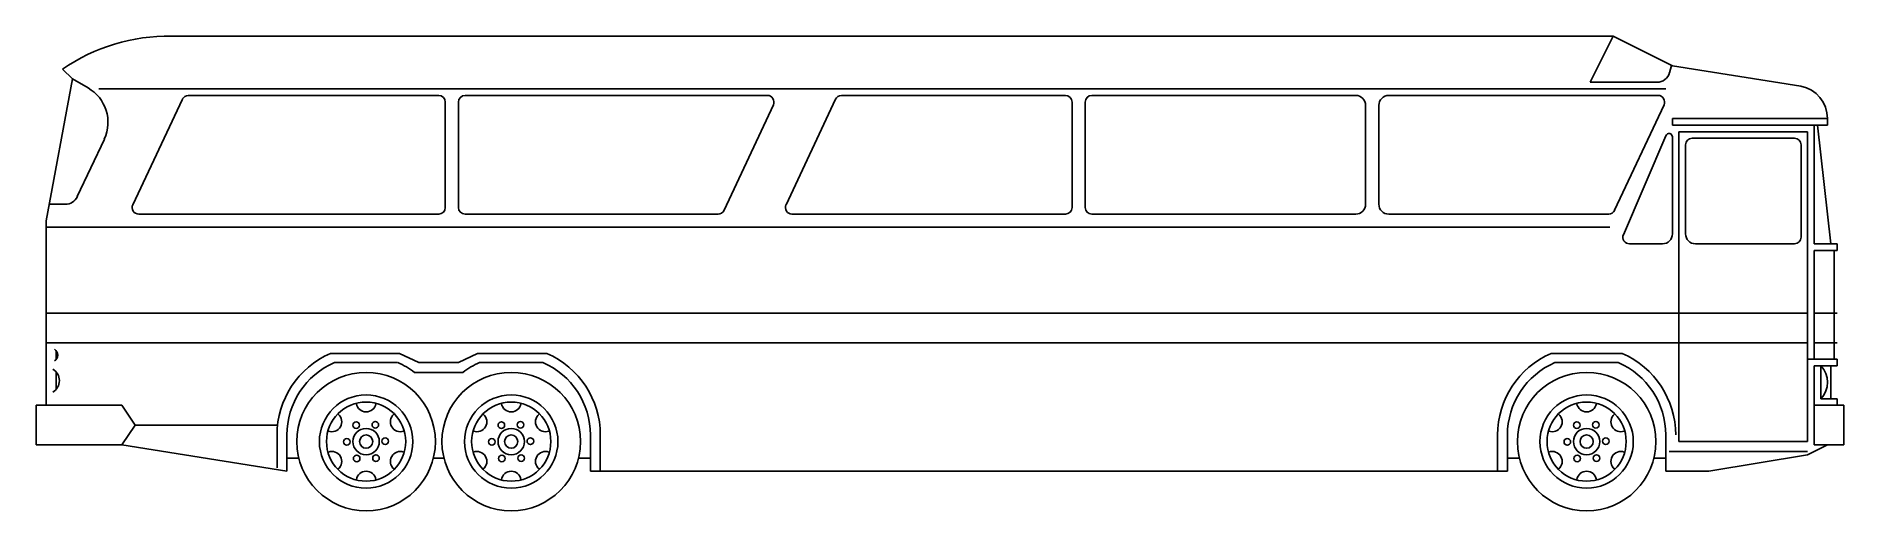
# Model space of a CAD drawing. Header units: millimetres. Extents: x -3195.3 to -3184.3, y 1919.4 to 1922.2.
import ezdxf

# ---------------------------------------------------------------- set-up
doc = ezdxf.new("R2010")
doc.units = ezdxf.units.MM
doc.header["$LTSCALE"] = 10
doc.layers.add('Veículos', color=2, linetype='Continuous')

msp = doc.modelspace()

# ---------------------------------------------------------------- linework, layer by layer
at = {"layer": 'Veículos'}
for p, q in [((-3185.699, 1922.244), (-3194.439, 1922.244)), ((-3185.838, 1921.964), (-3185.698, 1922.244)), ((-3185.699, 1922.244), (-3185.339, 1922.064)), ((-3185.356, 1922.022), (-3185.344, 1922.066)), ((-3185.339, 1922.064), (-3184.56, 1921.94)), ((-3195.199, 1921.124), (-3195.039, 1921.984)), ((-3195.039, 1921.984), (-3195.099, 1922.044)), ((-3194.945, 1921.93), (-3195.039, 1921.984)), ((-3185.838, 1921.964), (-3185.433, 1921.964)), ((-3194.879, 1921.924), (-3185.379, 1921.924)), ((-3194.673, 1921.221), (-3194.373, 1921.861)), ((-3192.819, 1921.884), (-3194.337, 1921.884)), ((-3192.779, 1921.204), (-3192.779, 1921.844)), ((-3192.699, 1921.204), (-3192.699, 1921.844)), ((-3190.826, 1921.884), (-3192.659, 1921.884)), ((-3190.713, 1921.221), (-3190.413, 1921.861)), ((-3189.019, 1921.884), (-3190.377, 1921.884)), ((-3188.979, 1921.204), (-3188.979, 1921.844)), ((-3188.899, 1921.204), (-3188.899, 1921.844)), ((-3187.259, 1921.884), (-3188.859, 1921.884)), ((-3187.059, 1921.884), (-3185.426, 1921.884)), ((-3191.089, 1921.187), (-3190.789, 1921.827)), ((-3187.199, 1921.224), (-3187.199, 1921.824)), ((-3187.119, 1921.224), (-3187.119, 1921.824)), ((-3185.689, 1921.187), (-3185.389, 1921.827)), ((-3185.339, 1921.704), (-3185.339, 1921.744)), ((-3184.399, 1921.744), (-3185.339, 1921.744)), ((-3184.399, 1921.704), (-3184.399, 1921.744)), ((-3195.01, 1921.27), (-3194.846, 1921.619)), ((-3185.636, 1921.039), (-3185.378, 1921.639)), ((-3185.339, 1921.704), (-3184.399, 1921.704)), ((-3185.339, 1921.633), (-3185.339, 1921.044)), ((-3185.299, 1921.664), (-3185.299, 1919.784)), ((-3185.299, 1921.664), (-3184.519, 1921.664)), ((-3184.599, 1921.624), (-3185.219, 1921.624)), ((-3184.519, 1921.664), (-3184.519, 1919.784)), ((-3184.479, 1921.704), (-3184.479, 1920.984)), ((-3184.379, 1920.984), (-3184.459, 1921.704)), ((-3185.259, 1921.584), (-3185.259, 1921.044)), ((-3184.559, 1921.024), (-3184.559, 1921.584)), ((-3195.179, 1921.224), (-3195.082, 1921.224)), ((-3195.199, 1921.124), (-3195.199, 1920.004)), ((-3185.719, 1921.084), (-3195.199, 1921.084)), ((-3192.819, 1921.164), (-3194.637, 1921.164)), ((-3191.125, 1921.164), (-3192.659, 1921.164)), ((-3189.019, 1921.164), (-3190.677, 1921.164)), ((-3187.259, 1921.164), (-3188.859, 1921.164)), ((-3187.059, 1921.164), (-3185.725, 1921.164)), ((-3185.599, 1920.984), (-3185.399, 1920.984)), ((-3185.199, 1920.984), (-3184.599, 1920.984)), ((-3184.479, 1920.984), (-3184.339, 1920.984)), ((-3184.339, 1920.984), (-3184.339, 1920.944)), ((-3184.479, 1920.944), (-3184.479, 1920.284)), ((-3184.339, 1920.944), (-3184.479, 1920.944)), ((-3184.359, 1920.944), (-3184.359, 1920.284)), ((-3195.199, 1920.564), (-3184.519, 1920.564)), ((-3184.479, 1920.564), (-3184.339, 1920.564)), ((-3195.199, 1920.384), (-3184.519, 1920.384)), ((-3195.139, 1920.334), (-3195.139, 1920.284)), ((-3193.475, 1920.319), (-3193.056, 1920.319)), ((-3192.939, 1920.264), (-3193.056, 1920.319)), ((-3192.699, 1920.264), (-3192.583, 1920.319)), ((-3192.583, 1920.319), (-3192.164, 1920.319)), ((-3186.075, 1920.319), (-3185.644, 1920.319)), ((-3184.479, 1920.384), (-3184.339, 1920.384)), ((-3195.139, 1920.204), (-3195.139, 1920.104)), ((-3193.451, 1920.264), (-3193.068, 1920.264)), ((-3192.966, 1920.204), (-3192.673, 1920.204)), ((-3192.939, 1920.264), (-3192.699, 1920.264)), ((-3192.571, 1920.264), (-3192.188, 1920.264)), ((-3186.051, 1920.264), (-3185.668, 1920.264)), ((-3184.519, 1920.284), (-3184.339, 1920.284)), ((-3184.479, 1920.244), (-3184.479, 1919.764)), ((-3184.339, 1920.244), (-3184.479, 1920.244)), ((-3184.439, 1920.044), (-3184.439, 1920.244)), ((-3184.379, 1920.244), (-3184.379, 1920.044)), ((-3184.339, 1920.284), (-3184.339, 1920.244)), ((-3195.259, 1920.004), (-3194.739, 1920.004)), ((-3195.259, 1919.764), (-3195.259, 1920.004)), ((-3194.739, 1920.004), (-3194.659, 1919.884)), ((-3184.479, 1920.004), (-3184.339, 1920.004)), ((-3184.339, 1920.044), (-3184.439, 1920.044)), ((-3184.339, 1920.004), (-3184.339, 1920.044)), ((-3184.339, 1920.004), (-3184.299, 1920.004)), ((-3184.299, 1920.004), (-3184.299, 1919.764)), ((-3194.659, 1919.884), (-3194.739, 1919.764)), ((-3194.659, 1919.884), (-3193.799, 1919.884)), ((-3194.739, 1919.764), (-3195.259, 1919.764)), ((-3194.739, 1919.764), (-3193.739, 1919.604)), ((-3193.799, 1919.824), (-3193.799, 1919.624)), ((-3193.739, 1919.824), (-3193.739, 1919.604)), ((-3191.899, 1919.824), (-3191.899, 1919.604)), ((-3191.839, 1919.824), (-3191.839, 1919.604)), ((-3186.399, 1919.824), (-3186.399, 1919.604)), ((-3186.339, 1919.824), (-3186.339, 1919.604)), ((-3185.379, 1919.824), (-3185.379, 1919.604)), ((-3184.519, 1919.784), (-3185.299, 1919.784)), ((-3184.519, 1919.704), (-3184.399, 1919.764)), ((-3184.299, 1919.764), (-3184.479, 1919.764)), ((-3193.739, 1919.684), (-3193.667, 1919.684)), ((-3192.852, 1919.684), (-3192.787, 1919.684)), ((-3191.972, 1919.684), (-3191.899, 1919.684)), ((-3186.339, 1919.684), (-3186.267, 1919.684)), ((-3185.452, 1919.684), (-3185.379, 1919.684)), ((-3185.359, 1919.724), (-3184.519, 1919.724)), ((-3185.119, 1919.604), (-3184.519, 1919.704)), ((-3191.899, 1919.604), (-3186.339, 1919.604)), ((-3185.379, 1919.604), (-3185.119, 1919.604))]:
    msp.add_line(p, q, dxfattribs=at)
for centre, radius in [((-3193.259, 1919.784), 0.42), ((-3192.379, 1919.784), 0.42), ((-3185.859, 1919.784), 0.42), ((-3193.259, 1919.784), 0.283), ((-3193.259, 1919.784), 0.24), ((-3192.379, 1919.784), 0.283), ((-3192.379, 1919.784), 0.24), ((-3185.859, 1919.784), 0.283), ((-3185.859, 1919.784), 0.24), ((-3193.319, 1919.884), 0.02), ((-3193.259, 1919.784), 0.08), ((-3193.203, 1919.886), 0.02), ((-3192.439, 1919.884), 0.02), ((-3192.379, 1919.784), 0.08), ((-3192.323, 1919.886), 0.02), ((-3185.919, 1919.884), 0.02), ((-3185.859, 1919.784), 0.08), ((-3185.803, 1919.886), 0.02), ((-3193.376, 1919.782), 0.02), ((-3193.259, 1919.784), 0.04), ((-3193.143, 1919.786), 0.02), ((-3192.496, 1919.782), 0.02), ((-3192.379, 1919.784), 0.04), ((-3192.263, 1919.786), 0.02), ((-3185.976, 1919.782), 0.02), ((-3185.859, 1919.784), 0.04), ((-3185.743, 1919.786), 0.02), ((-3193.316, 1919.682), 0.02), ((-3193.199, 1919.684), 0.02), ((-3192.436, 1919.682), 0.02), ((-3192.319, 1919.684), 0.02), ((-3185.916, 1919.682), 0.02), ((-3185.799, 1919.684), 0.02)]:
    msp.add_circle(centre, radius, dxfattribs=at)
for centre, radius, start, end in [((-3194.454, 1921.103), 1.141, 89.266, 124.4508), ((-3185.433, 1922.044), 0.08, 270, 344.3678), ((-3195.064, 1921.721), 0.24, 334.9353, 60.2551), ((-3194.337, 1921.844), 0.04, 90, 154.9353), ((-3192.819, 1921.844), 0.04, 0, 90), ((-3192.659, 1921.844), 0.04, 90, 180), ((-3190.826, 1921.844), 0.04, 334.9353, 90), ((-3190.377, 1921.844), 0.04, 90, 154.9353), ((-3189.019, 1921.844), 0.04, 0, 90), ((-3188.859, 1921.844), 0.04, 90, 180), ((-3187.259, 1921.824), 0.06, 0, 90), ((-3187.059, 1921.824), 0.06, 90, 180), ((-3185.426, 1921.844), 0.04, 334.9353, 90), ((-3184.599, 1921.744), 0.2, 0, 78.6901), ((-3185.359, 1921.633), 0.02, 0, 159.7343), ((-3185.219, 1921.584), 0.04, 90, 180), ((-3184.599, 1921.584), 0.04, 0, 90), ((-3195.082, 1921.304), 0.08, 270, 334.9353), ((-3194.637, 1921.204), 0.04, 154.9353, 270), ((-3192.819, 1921.204), 0.04, 270, 0), ((-3192.659, 1921.204), 0.04, 180, 270), ((-3191.125, 1921.204), 0.04, 270, 334.9353), ((-3190.677, 1921.204), 0.04, 154.9353, 270), ((-3189.019, 1921.204), 0.04, 270, 0), ((-3188.859, 1921.204), 0.04, 180, 270), ((-3187.259, 1921.224), 0.06, 270, 0), ((-3187.059, 1921.224), 0.06, 180, 270), ((-3185.725, 1921.204), 0.04, 270, 334.9353), ((-3185.599, 1921.024), 0.04, 156.7859, 270), ((-3185.399, 1921.044), 0.06, 270, 0), ((-3185.199, 1921.044), 0.06, 180, 270), ((-3184.599, 1921.024), 0.04, 270, 0), ((-3195.169, 1920.309), 0.0403, 299.7449, 60.2551), ((-3193.259, 1919.824), 0.54, 113.5565, 180), ((-3192.379, 1919.824), 0.54, 0, 66.4435), ((-3185.859, 1919.824), 0.54, 113.5565, 180), ((-3185.859, 1919.824), 0.54, 0, 66.4435), ((-3195.199, 1920.154), 0.0806, 299.7449, 60.2551), ((-3193.259, 1919.824), 0.48, 113.5565, 180), ((-3193.259, 1919.824), 0.48, 52.3415, 66.4435), ((-3192.379, 1919.824), 0.48, 113.5565, 127.6585), ((-3192.379, 1919.824), 0.48, 0, 66.4435), ((-3185.859, 1919.824), 0.48, 113.5565, 180), ((-3185.859, 1919.824), 0.48, 0, 66.4435), ((-3184.544, 1920.144), 0.145, 316.3972, 43.6028), ((-3193.259, 1920.024), 0.06, 189.5941, 350.4059), ((-3192.379, 1920.024), 0.06, 189.5941, 350.4059), ((-3185.859, 1920.024), 0.06, 189.5941, 350.4059), ((-3193.467, 1919.904), 0.06, 249.5941, 50.4059), ((-3193.052, 1919.904), 0.06, 129.5941, 290.4059), ((-3192.587, 1919.904), 0.06, 249.5941, 50.4059), ((-3192.172, 1919.904), 0.06, 129.5941, 290.4059), ((-3186.067, 1919.904), 0.06, 249.5941, 50.4059), ((-3185.652, 1919.904), 0.06, 129.5941, 290.4059), ((-3193.467, 1919.664), 0.06, 309.5941, 110.4059), ((-3193.052, 1919.664), 0.06, 69.5941, 230.4059), ((-3192.587, 1919.664), 0.06, 309.5941, 110.4059), ((-3192.172, 1919.664), 0.06, 69.5941, 230.4059), ((-3186.067, 1919.664), 0.06, 309.5941, 110.4059), ((-3185.652, 1919.664), 0.06, 69.5941, 230.4059), ((-3193.259, 1919.544), 0.06, 9.5941, 170.4059), ((-3192.379, 1919.544), 0.06, 9.5941, 170.4059), ((-3185.859, 1919.544), 0.06, 9.5941, 170.4059)]:
    msp.add_arc(centre, radius, start, end, dxfattribs=at)

doc.saveas('drawing.dxf')
